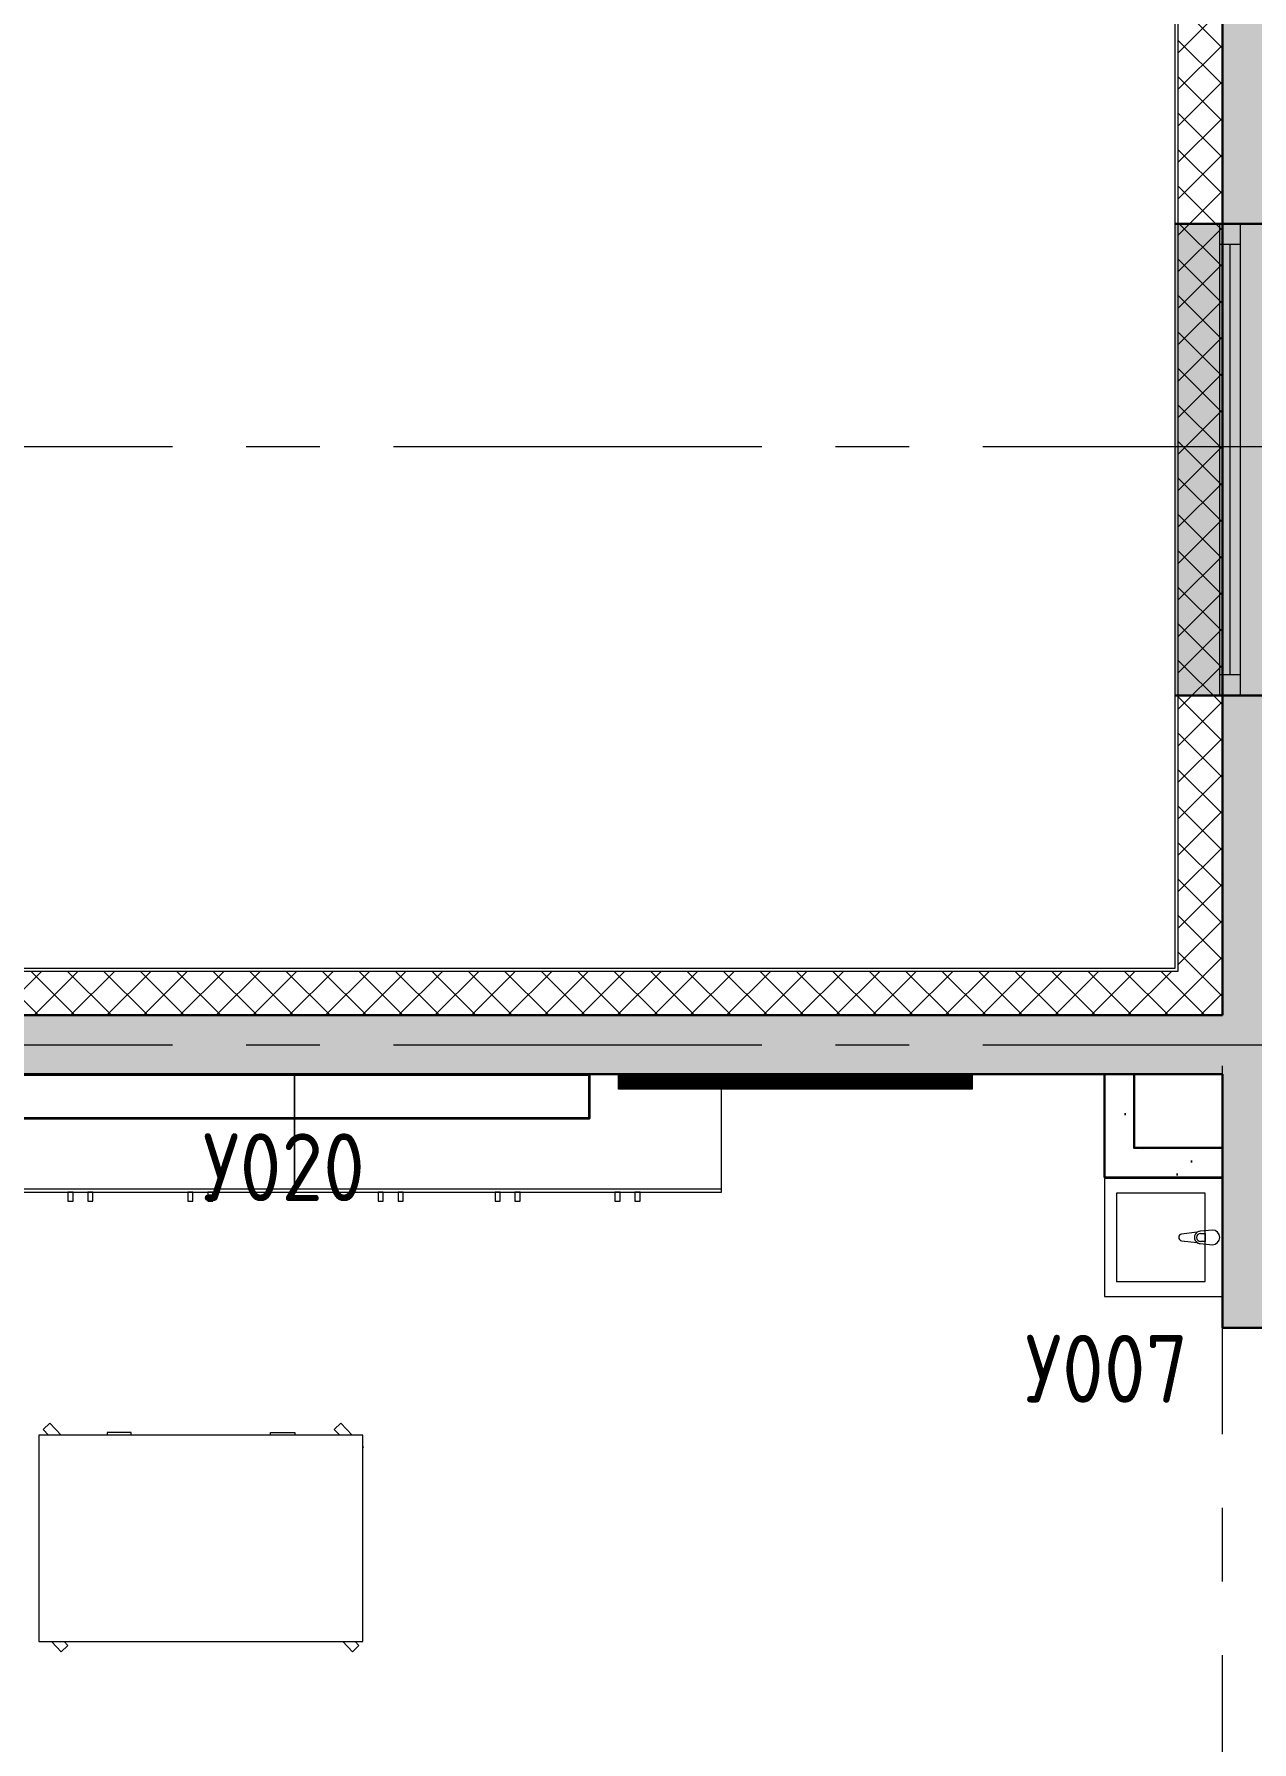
# Model space of a CAD drawing. Header units: millimetres. Extents: x -13407 to 8063098, y -2635 to 109271.
# Drawn here: x 2216 to 6350, y 7145 to 12939 of the extents above; entities that cross this region are included whole.
import ezdxf

# ---------------------------------------------------------------- set-up
doc = ezdxf.new("R2010")
doc.units = ezdxf.units.MM
doc.linetypes.add('CENTER', pattern=[2, 1.25, -0.25, 0.25, -0.25])
doc.layers.get('Defpoints').update_dxf_attribs({"color": 6})
for name, color, linetype, lineweight in [('АР_Навесной фасад', 5, 'Continuous', 5), ('АР_Окна БЛОК', 250, 'Continuous', 13), ('АР_Оси', 193, 'Continuous', 9), ('АР_Перегородки газоблок', 165, 'Continuous', 30), ('АР_Сущ Несущая стена', 202, 'Continuous', 30), ('АР_Утеплитель', 250, 'Continuous', 9), ('АР_Штриховка монолит', 250, 'Continuous', 9), ('Сан.техника', 153, 'Continuous', 9), ('ТХ_мебель передв', 250, 'Continuous', 13), ('ТХ_обор_комп принт', 30, 'Continuous', 13)]:
    doc.layers.add(name, color=color, linetype=linetype, lineweight=lineweight)
doc.layers.add('ТХ', color=7, linetype='Continuous')
doc.styles.add('ISOCPEUR_1', font='isocpeur.ttf', dxfattribs={"width": 0.9, "height": 250})

# ---------------------------------------------------------------- blocks, each defined once
blk = doc.blocks.new('*U377')
h = blk.add_hatch(color=253)
h.dxf.hatch_style = 1
h.paths.add_polyline_path([(-1600, 140), (0, 140), (0, -220), (-1600, -220)])
at = {"color": 253, "lineweight": 30}
for p, q in [((-1600, 140), (-1600, -220)), ((0, 140), (0, -220))]:
    blk.add_line(p, q, dxfattribs=at)
at = {"color": 253}
for p, q in [((-1600, 140), (0, 140)), ((-1600, 140), (-1600, 140)), ((-1600, 140), (-1600, 140)), ((0, 140), (0, 140)), ((0, 140), (0, 140)), ((-1600, 0), (0, 0)), ((-1530, 0), (-1530, -70)), ((-1530, -35), (-70, -35)), ((-70, 0), (-70, -70)), ((-1600, -70), (0, -70)), ((0, -220), (-1600, -220))]:
    blk.add_line(p, q, dxfattribs=at)
blk = doc.blocks.new('сан.техника')
at = {"layer": 'Сан.техника', "color": 253, "linetype": 'Continuous', "lineweight": 5}
for p, q in [((24.9, 175), (-17, 171)), ((24.9, 175), (-17, 171)), ((-26.6, 167.7), (-79.5, 161.1)), ((-26.6, 167.7), (-79.5, 161.1)), ((-79.5, 138.9), (-26.6, 132.3)), ((-79.5, 138.9), (-26.6, 132.3)), ((-17, 129), (24.9, 125)), ((-17, 129), (24.9, 125)), ((-14.9, 163.6), (0, 163.6)), ((-14.9, 163.6), (0, 163.6)), ((0, 136.4), (-14.9, 136.4)), ((0, 136.4), (-14.9, 136.4)), ((0, 163.6), (0, 136.4)), ((0, 163.6), (0, 136.4))]:
    blk.add_line(p, q, dxfattribs=at)
for points in [[(59, 350), (-341, 350), (-341, -50), (59, -50)], [(0, 300), (-300.1, 300), (-300.1, 0), (0, 0)], [(0, 300), (-300.1, 300), (-300.1, 0), (0, 0)]]:
    blk.add_lwpolyline(points, close=True, dxfattribs=at)
for centre, radius, start, end in [((24.9, 150), 25, 269.99969, 89.99969), ((24.9, 150), 25, 269.99969, 89.99969), ((-78.1, 150), 11.2, 97.13862, 262.86077), ((-78.1, 150), 11.2, 97.13862, 262.86077), ((-15.1, 150), 21.1, 122.77072, 237.22867), ((-15.1, 150), 21.1, 122.77072, 237.22867), ((-14.9, 150), 13.6, 89.99969, 269.99969), ((-14.9, 150), 13.6, 89.99969, 269.99969), ((-15.1, 150), 21.1, 95.1693, 122.77072), ((-15.1, 150), 21.1, 95.1693, 122.77072), ((-15.1, 150), 21.1, 237.22867, 264.83008), ((-15.1, 150), 21.1, 237.22867, 264.83008)]:
    blk.add_arc(centre, radius, start, end, dxfattribs=at)
blk = doc.blocks.new('тумба 1450х400х750')
at = {"color": 253, "lineweight": 15, "ltscale": 100}
blk.add_line((-12776, 30271.1), (-14226, 30271.1), dxfattribs=at)
for points in [[(-13948.9, 30283.1), (-13931.6, 30283.1), (-13931.6, 30313.3), (-13948.9, 30313.3)], [(-13881.3, 30283.1), (-13863.9, 30283.1), (-13863.9, 30313.3), (-13881.3, 30313.3)], [(-13541.9, 30283.1), (-13524.5, 30283.1), (-13524.5, 30313.3), (-13541.9, 30313.3)], [(-13474.2, 30283.1), (-13456.9, 30283.1), (-13456.9, 30313.3), (-13474.2, 30313.3)], [(-13145, 30283.1), (-13127.6, 30283.1), (-13127.6, 30313.3), (-13145, 30313.3)], [(-13077.3, 30283.1), (-13060, 30283.1), (-13060, 30313.3), (-13077.3, 30313.3)], [(-12776, 29883.1), (-12776, 30283.1), (-14226, 30283.1), (-14226, 29883.1)]]:
    blk.add_lwpolyline(points, close=True, dxfattribs=at)
blk = doc.blocks.new('стол игровой 1100х700')
at = {"color": 253}
for points in [[(-13200.3, -57970.8), (-13213, -57957.3), (-13190.7, -57936.2), (-13158, -57970.8)], [(-12212, -57970.8), (-12224.8, -57957.3), (-12202.5, -57936.2), (-12169.8, -57970.8)], [(-13226.6, -58632.2), (-13228.2, -58630.5), (-13226.6, -58628.9)], [(-13147.9, -58670.8), (-13129.2, -58690.6), (-13151.5, -58711.7), (-13190.1, -58670.8)], [(-12913.3, -58670.8), (-12913.3, -58679.8), (-12995.1, -58679.8), (-12995.1, -58670.8)], [(-12439.8, -58670.8), (-12439.8, -58679.8), (-12358, -58679.8), (-12358, -58670.8)], [(-12159.6, -58670.8), (-12141, -58690.6), (-12163.3, -58711.7), (-12201.9, -58670.8)]]:
    blk.add_lwpolyline(points, dxfattribs=at)
blk.add_lwpolyline([(-13226.6, -58670.8), (-12126.6, -58670.8), (-12126.6, -57970.8), (-13226.6, -57970.8)], close=True, dxfattribs=at)
blk = doc.blocks.new('A$C3da1b1ea')
at = {"color": 253, "lineweight": 0}
blk.add_lwpolyline([(0, 0), (50, 0), (50, -1200), (0, -1200), (0, 0)], dxfattribs=at)
blk = doc.blocks.new('A$Cf8021bc8')
at = {"color": 253, "linetype": 'Continuous', "lineweight": 5}
blk.add_lwpolyline([(150, 1000), (150, -1000), (0, -1000), (0, 1000)], close=True, dxfattribs=at)
at = {"layer": 'ТХ', "color": 253, "lineweight": 0}
for p in [(0, 2300), (0, -1100)]:
    blk.add_blockref('A$C3da1b1ea', p, dxfattribs=at)

msp = doc.modelspace()

# ---------------------------------------------------------------- hatches: boundary and pattern name
at = {"layer": 'АР_Перегородки газоблок', "ltscale": 100}
h = msp.add_hatch(dxfattribs=at)
h.set_pattern_fill('AR-CONC', color=253, scale=2, angle=180)
h.set_pattern_definition([(230, (413869.93, 150702.63), (-364.36934, 31.87817), [38.1, -419.1]), (175, (413869.93, 150702.63), (70.48684, -382.1137), [30.48, -335.28117]), (280.451445, (413839.56, 150705.28), (-293.8825, -350.2355), [32.38002, -356.1805]), (226.1842, (413869.93, 150601.03), (-542.1581, 84.08466), [57.15, -628.65]), (276.63556, (413824.75, 150608.03), (-474.8083, -494.85225), [48.57005, -534.2712]), (171.18415, (413869.9, 150601), (-474.8083, -494.85225), [45.7199, -502.91946]), (201, (413819.13, 150626.43), (-303.22878, 204.5304), [38.1, -419.1]), (146, (413819.13, 150626.43), (-123.60406, -368.37593), [30.48, -335.28]), (251.451445, (413793.86, 150643.47), (-426.83284, -163.84554), [32.38002, -356.17988]), (217.5, (413869.93, 150702.63), (-6.177207, -169.110078), [0, -331.216, 0, -340.36, 0, -336.55]), (187.5, (413869.93, 150702.63), (-133.639325, -200.36115), [0, -194.056, 0, -323.596, 0, -128.27]), (147.5, (413983.21, 150702.63), (-271.18119, 11.45749), [0, -127, 0, -396.24, 0, -525.78]), (137.5, (414034, 150702.63), (-296.25836, -50.85298), [0, -165.1, 0, -263.144, 0, -373.38])])
h.paths.add_polyline_path([(5850, 9060), (6250, 9060), (6250, 9160), (5950, 9160), (5950, 9410), (5850, 9410)])
at = {"layer": 'АР_Утеплитель', "ltscale": 100}
h = msp.add_hatch(dxfattribs=at)
h.set_pattern_fill('ANSI37', color=253, scale=700)
h.set_pattern_definition([(45, (-945096.63, 49153.53), (-61.871843, 61.871843), []), (135, (-945096.63, 49153.53), (-61.871843, -61.871843), [])])
h.paths.add_polyline_path([(29593.5, 11440), (29593.5, 11290), (21270, 11290), (21270, 6100), (13150, 6100), (13150, -250), (-250, -250), (-250, 9760), (6100, 9760), (6100, 26690), (-900.2, 26690), (-900.2, 28560), (-750.2, 28560), (-750.2, 26840), (6250, 26840), (6250, 9610), (-100, 9610), (-100, -100), (13000, -100), (13000, 6250), (21120, 6250), (21120, 11440)])
at = {"layer": 'АР_Штриховка монолит', "ltscale": 100}
h = msp.add_hatch(dxfattribs=at)
h.set_pattern_fill('ANSI35', color=253, scale=700)
h.set_pattern_definition([(45, (-951587.81, 109999.9), (-123.743687, 123.743687), []), (45, (-951464.07, 109999.9), (-123.743687, 123.743687), [218.75, -43.75, 0, -43.75])])
h.paths.add_polyline_path([(6449.9, 27280), (6249.9, 27280), (6249.9, 9610), (-100, 9610), (-100, -100), (12800, -100), (12800, 100), (100, 100), (100, 9410), (6250, 9410), (6250, 8550), (6550, 8550), (6550, 9610), (6450, 9610)])

# ---------------------------------------------------------------- linework, layer by layer
at = {"layer": 'АР_Навесной фасад', "color": 253, "ltscale": 100}
for p, q in [((6090, 9770), (6090, 26680)), ((6100, 9760), (6100, 26690)), ((-260.4, 9770), (6090, 9770)), ((-250.4, 9760), (6100, 9760))]:
    msp.add_line(p, q, dxfattribs=at)
at = {"layer": 'АР_Оси', "color": 253, "linetype": 'CENTER', "ltscale": 1000}
for p, q in [((6250, -1811.3), (6250, 32072.7)), ((-12563.8, 11540), (71033.4, 11540)), ((-12563.8, 9510), (71033.4, 9510))]:
    msp.add_line(p, q, dxfattribs=at)
at = {"layer": 'АР_Перегородки газоблок', "color": 253, "ltscale": 100}
msp.add_lwpolyline([(6250, 9060), (5850, 9060), (5850, 9410), (5950, 9410), (5950, 9160), (6250, 9160)], close=True, dxfattribs=at)
at = {"layer": 'АР_Сущ Несущая стена', "color": 253, "ltscale": 100}
for p, q in [((6250, 9610), (6250, 27480)), ((-100, 9610), (6250, 9610)), ((100, 9410), (6250, 9410)), ((6250, 9410), (6250, 8550)), ((6250, 8550), (6550, 8550))]:
    msp.add_line(p, q, dxfattribs=at)
at = {"layer": 'ТХ_мебель передв', "color": 253, "const_width": 50}
msp.add_lwpolyline([(5400, 9384.4), (4200, 9384.4)], dxfattribs=at)
at = {"layer": 'ТХ_обор_комп принт', "color": 253, "lineweight": 35}
msp.add_lwpolyline([(4100, 9409.4), (4100, 9259.4), (2100, 9259.4), (2100, 9409.4)], close=True, dxfattribs=at)

# ---------------------------------------------------------------- block references
at = {"layer": 'АР_Окна БЛОК', "color": 253, "rotation": 270}
msp.add_blockref('*U377', (6310, 10695), dxfattribs=at)
at = {"layer": 'Сан.техника', "color": 253}
msp.add_blockref('сан.техника', (6191, 8706.2), dxfattribs=at)
at = {"layer": 'ТХ_мебель передв', "color": 253}
for name, p, rotation in [('A$Cf8021bc8', (3100, 9409.4), 270), ('тумба 1450х400х750', (-11126, 39292.6), 180), ('тумба 1450х400х750', (-9676, 39292.6), 180), ('стол игровой 1100х700', (-9894.4, -50485.6), 180)]:
    msp.add_blockref(name, p, dxfattribs=dict(at, rotation=rotation))

# ---------------------------------------------------------------- texts
at = {"layer": 'Defpoints', "color": 253, "lineweight": 35, "style": 'ISOCPEUR_1', "width": 0.9}
msp.add_text('У020', height=230, dxfattribs=at).set_placement((2787.9, 8979.3))
at = {"layer": 'Defpoints', "color": 253, "style": 'ISOCPEUR_1', "width": 0.9}
msp.add_text('У007', height=230, dxfattribs=at).set_placement((5579.6, 8295.5, -0.6))

doc.saveas('drawing.dxf')
